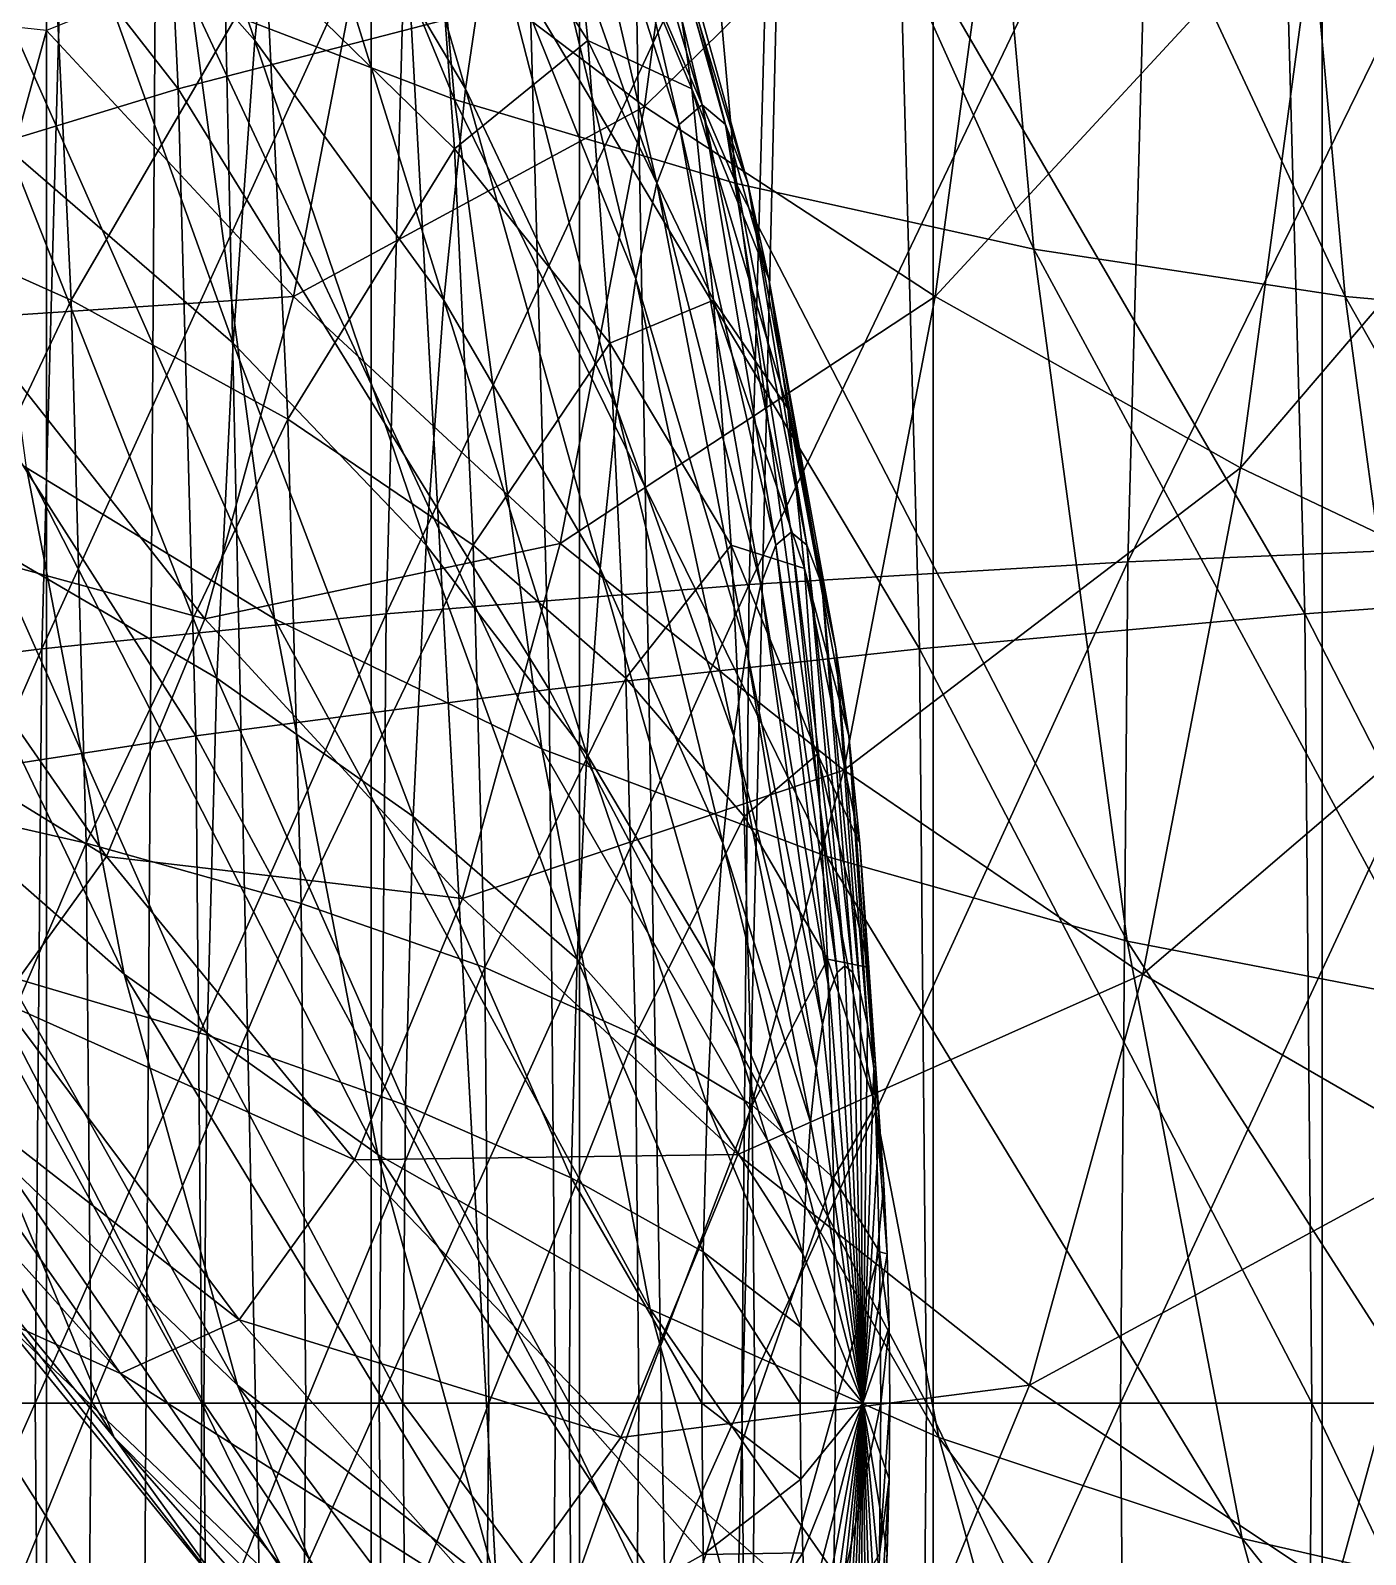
# Model space of a CAD drawing. Header units: metres. Extents: x -1.83 to 1.83, y -2.28 to 6.34.
# Drawn here: x 0.0642 to 0.2239, y 0.7743 to 0.9566 of the extents above; entities that cross this region are included whole.
import ezdxf

# ---------------------------------------------------------------- set-up
doc = ezdxf.new("R2010")
doc.units = ezdxf.units.M

msp = doc.modelspace()

# ---------------------------------------------------------------- linework, layer by layer
at = {"layer": 'Prism 17'}
for points in [[(-0.6875, -1.03535, 0.03927), (0.6875, 2.96465, 0.03927), (0.6875, -1.03535, 0.03927)], [(-0.6875, -1.03535, 0.03927), (-0.6875, 2.96465, 0.03927), (0.6875, 2.96465, 0.03927)], [(0.21875, -1.03535, -0.05448), (0, 2.96465, -0.11698), (0, -1.03535, -0.11698)], [(0.21875, -1.03535, -0.05448), (0.21875, 2.96465, -0.05448), (0, 2.96465, -0.11698)], [(0.28125, -1.03535, -0.11698), (0.21875, 2.96465, -0.05448), (0.21875, -1.03535, -0.05448)], [(0.28125, -1.03535, -0.11698), (0.28125, 2.96465, -0.11698), (0.21875, 2.96465, -0.05448)]]:
    msp.add_3dface(points, dxfattribs=at)
at = {"layer": 'Prism 3'}
for points in [[(0.1299, -0.99699, 0.37743), (0, 5.00301, 0.30243), (0, -0.99699, 0.30243)], [(0.1299, -0.99699, 0.37743), (0.1299, 5.00301, 0.37743), (0, 5.00301, 0.30243)], [(0, -0.99699, 0.60243), (0.1299, 5.00301, 0.52743), (0.1299, -0.99699, 0.52743)], [(0, -0.99699, 0.60243), (0, 5.00301, 0.60243), (0.1299, 5.00301, 0.52743)], [(0.1299, -0.99699, 0.52743), (0.1299, 5.00301, 0.37743), (0.1299, -0.99699, 0.37743)], [(0.1299, -0.99699, 0.52743), (0.1299, 5.00301, 0.52743), (0.1299, 5.00301, 0.37743)]]:
    msp.add_3dface(points, dxfattribs=at)
at = {"layer": 'Prism 6'}
for points in [[(0.06616, -1.04699, 0.36571), (0.10499, 4.95301, 0.5106), (0.10499, -1.04699, 0.5106)], [(0.06616, -1.04699, 0.36571), (0.06616, 4.95301, 0.36571), (0.10499, 4.95301, 0.5106)], [(0.17223, -1.04699, 0.25964), (0.06616, 4.95301, 0.36571), (0.06616, -1.04699, 0.36571)], [(0.17223, -1.04699, 0.25964), (0.17223, 4.95301, 0.25964), (0.06616, 4.95301, 0.36571)], [(0.10499, -1.04699, 0.5106), (0.24988, 4.95301, 0.54942), (0.24987, -1.04699, 0.54942)], [(0.10499, -1.04699, 0.5106), (0.10499, 4.95301, 0.5106), (0.24988, 4.95301, 0.54942)], [(0.31712, -1.04699, 0.29846), (0.17223, 4.95301, 0.25964), (0.17223, -1.04699, 0.25964)], [(0.31712, -1.04699, 0.29846), (0.31712, 4.95301, 0.29846), (0.17223, 4.95301, 0.25964)]]:
    msp.add_3dface(points, dxfattribs=at)
at = {"layer": 'Sphere 5'}
for points in [[(0.11494, 0.94834, 0.16566), (0.07603, 1.04251, 0.1398), (0.10722, 1.03425, 0.17487)], [(0.11494, 0.94834, 0.16566), (0.08341, 0.96042, 0.13101), (0.07603, 1.04251, 0.1398)], [(0.14864, 0.93832, 0.20073), (0.10722, 1.03425, 0.17487), (0.14063, 1.0274, 0.21028)], [(0.14864, 0.93832, 0.20073), (0.11494, 0.94834, 0.16566), (0.10722, 1.03425, 0.17487)], [(0.18425, 0.93045, 0.23595), (0.14063, 1.0274, 0.21028), (0.17602, 1.02201, 0.24576)], [(0.18425, 0.93045, 0.23595), (0.14864, 0.93832, 0.20073), (0.14063, 1.0274, 0.21028)], [(0.22151, 0.92479, 0.27106), (0.17602, 1.02201, 0.24576), (0.21311, 1.01814, 0.28106)], [(0.22151, 0.92479, 0.27106), (0.18425, 0.93045, 0.23595), (0.17602, 1.02201, 0.24576)], [(0.26012, 0.92137, 0.30577), (0.21311, 1.01814, 0.28106), (0.25163, 1.0158, 0.31589)], [(0.26012, 0.92137, 0.30577), (0.22151, 0.92479, 0.27106), (0.21311, 1.01814, 0.28106)], [(0.14585, 1.0081, -0.13672), (0.10488, 0.97233, -0.14291), (0.13767, 0.94752, -0.12698)], [(0.18132, 0.99042, -0.11896), (0.14585, 1.0081, -0.13672), (0.13767, 0.94752, -0.12698)], [(0.18132, 0.99042, -0.11896), (0.13767, 0.94752, -0.12698), (0.17245, 0.92479, -0.1084)], [(0.21845, 0.97449, -0.0986), (0.18132, 0.99042, -0.11896), (0.17245, 0.92479, -0.1084)], [(0.09343, 0.88623, 0.11907), (0.05429, 0.97449, 0.09703), (0.08341, 0.96042, 0.13101)], [(0.09343, 0.88623, 0.11907), (0.06377, 0.90431, 0.08574), (0.05429, 0.97449, 0.09703)], [(0.21845, 0.97449, -0.0986), (0.17245, 0.92479, -0.1084), (0.20897, 0.90431, -0.08731)], [(0.25696, 0.96043, -0.07583), (0.21845, 0.97449, -0.0986), (0.20897, 0.90431, -0.08731)], [(0.10488, 0.97233, -0.14291), (0.06615, 0.9566, -0.14634), (0.09571, 0.92479, -0.13199)], [(0.13767, 0.94752, -0.12698), (0.10488, 0.97233, -0.14291), (0.09571, 0.92479, -0.13199)], [(0.06615, 0.9566, -0.14634), (0.03088, 0.96043, -0.14805), (0.05668, 0.92219, -0.13504)], [(0.12542, 0.87069, 0.15317), (0.08341, 0.96042, 0.13101), (0.11494, 0.94834, 0.16566)], [(0.12542, 0.87069, 0.15317), (0.09343, 0.88623, 0.11907), (0.08341, 0.96042, 0.13101)], [(0.25696, 0.96043, -0.07583), (0.20897, 0.90431, -0.08731), (0.24694, 0.88623, -0.06389)], [(0.09571, 0.92479, -0.13199), (0.06615, 0.9566, -0.14634), (0.05668, 0.92219, -0.13504)], [(0.15951, 0.85782, 0.18778), (0.11494, 0.94834, 0.16566), (0.14864, 0.93832, 0.20073)], [(0.15951, 0.85782, 0.18778), (0.12542, 0.87069, 0.15317), (0.11494, 0.94834, 0.16566)], [(0.13767, 0.94752, -0.12698), (0.09571, 0.92479, -0.13199), (0.12758, 0.89523, -0.11496)], [(0.17245, 0.92479, -0.1084), (0.13767, 0.94752, -0.12698), (0.12758, 0.89523, -0.11496)], [(0.19543, 0.8477, 0.22264), (0.14864, 0.93832, 0.20073), (0.18425, 0.93045, 0.23595)], [(0.19543, 0.8477, 0.22264), (0.15951, 0.85782, 0.18778), (0.14864, 0.93832, 0.20073)], [(0.2329, 0.84042, 0.25748), (0.18425, 0.93045, 0.23595), (0.22151, 0.92479, 0.27106)], [(0.2329, 0.84042, 0.25748), (0.19543, 0.8477, 0.22264), (0.18425, 0.93045, 0.23595)], [(0.07545, 0.84373, 0.07182), (0.03666, 0.92479, 0.05344), (0.06377, 0.90431, 0.08574)], [(0.07545, 0.84373, 0.07182), (0.04759, 0.86814, 0.04042), (0.03666, 0.92479, 0.05344)], [(0.09571, 0.92479, -0.13199), (0.05668, 0.92219, -0.13504), (0.08509, 0.88623, -0.11933)], [(0.12758, 0.89523, -0.11496), (0.09571, 0.92479, -0.13199), (0.08509, 0.88623, -0.11933)], [(0.17245, 0.92479, -0.1084), (0.12758, 0.89523, -0.11496), (0.16153, 0.86814, -0.09538)], [(0.20897, 0.90431, -0.08731), (0.17245, 0.92479, -0.1084), (0.16153, 0.86814, -0.09538)], [(0.27165, 0.83603, 0.29204), (0.22151, 0.92479, 0.27106), (0.26012, 0.92137, 0.30577)], [(0.27165, 0.83603, 0.29204), (0.2329, 0.84042, 0.25748), (0.22151, 0.92479, 0.27106)], [(0.08509, 0.88623, -0.11933), (0.05668, 0.92219, -0.13504), (0.04619, 0.89684, -0.12255)], [(0.10578, 0.82218, 0.10435), (0.06377, 0.90431, 0.08574), (0.09343, 0.88623, 0.11907)], [(0.10578, 0.82218, 0.10435), (0.07545, 0.84373, 0.07182), (0.06377, 0.90431, 0.08574)], [(0.20897, 0.90431, -0.08731), (0.16153, 0.86814, -0.09538), (0.19729, 0.84373, -0.07339)], [(0.24694, 0.88623, -0.06389), (0.20897, 0.90431, -0.08731), (0.19729, 0.84373, -0.07339)], [(0.07334, 0.85782, -0.10533), (0.04619, 0.89684, -0.12255), (0.03502, 0.88132, -0.10923)], [(0.08509, 0.88623, -0.11933), (0.04619, 0.89684, -0.12255), (0.07334, 0.85782, -0.10533)], [(0.12758, 0.89523, -0.11496), (0.08509, 0.88623, -0.11933), (0.1159, 0.85281, -0.10104)], [(0.16153, 0.86814, -0.09538), (0.12758, 0.89523, -0.11496), (0.1159, 0.85281, -0.10104)], [(0.1159, 0.85281, -0.10104), (0.08509, 0.88623, -0.11933), (0.07334, 0.85782, -0.10533)], [(0.13835, 0.80367, 0.13776), (0.09343, 0.88623, 0.11907), (0.12542, 0.87069, 0.15317)], [(0.13835, 0.80367, 0.13776), (0.10578, 0.82218, 0.10435), (0.09343, 0.88623, 0.11907)], [(0.24694, 0.88623, -0.06389), (0.19729, 0.84373, -0.07339), (0.23459, 0.82218, -0.04917)], [(0.07334, 0.85782, -0.10533), (0.03502, 0.88132, -0.10923), (0.06082, 0.84042, -0.09041)], [(0.17291, 0.78832, 0.17181), (0.12542, 0.87069, 0.15317), (0.15951, 0.85782, 0.18778)], [(0.17291, 0.78832, 0.17181), (0.13835, 0.80367, 0.13776), (0.12542, 0.87069, 0.15317)], [(0.08898, 0.79459, 0.05569), (0.04759, 0.86814, 0.04042), (0.07545, 0.84373, 0.07182)], [(0.08898, 0.79459, 0.05569), (0.06024, 0.82218, 0.02533), (0.04759, 0.86814, 0.04042)], [(0.16153, 0.86814, -0.09538), (0.1159, 0.85281, -0.10104), (0.14887, 0.82218, -0.08029)], [(0.19729, 0.84373, -0.07339), (0.16153, 0.86814, -0.09538), (0.14887, 0.82218, -0.08029)], [(0.10298, 0.82155, -0.08563), (0.07334, 0.85782, -0.10533), (0.06082, 0.84042, -0.09041)], [(0.1159, 0.85281, -0.10104), (0.07334, 0.85782, -0.10533), (0.10298, 0.82155, -0.08563)], [(0.2092, 0.77627, 0.20622), (0.15951, 0.85782, 0.18778), (0.19543, 0.8477, 0.22264)], [(0.2092, 0.77627, 0.20622), (0.17291, 0.78832, 0.17181), (0.15951, 0.85782, 0.18778)], [(0.07424, 0.78832, 0.00865), (0.03409, 0.85281, -0.00353), (0.06024, 0.82218, 0.02533)], [(0.07424, 0.78832, 0.00865), (0.04701, 0.82155, -0.01894), (0.03409, 0.85281, -0.00353)], [(0.14887, 0.82218, -0.08029), (0.1159, 0.85281, -0.10104), (0.10298, 0.82155, -0.08563)], [(0.24694, 0.76759, 0.24074), (0.19543, 0.8477, 0.22264), (0.2329, 0.84042, 0.25748)], [(0.24694, 0.76759, 0.24074), (0.2092, 0.77627, 0.20622), (0.19543, 0.8477, 0.22264)], [(0.12009, 0.77023, 0.0873), (0.07545, 0.84373, 0.07182), (0.10578, 0.82218, 0.10435)], [(0.12009, 0.77023, 0.0873), (0.08898, 0.79459, 0.05569), (0.07545, 0.84373, 0.07182)], [(0.19729, 0.84373, -0.07339), (0.14887, 0.82218, -0.08029), (0.18376, 0.79459, -0.05726)], [(0.23459, 0.82218, -0.04917), (0.19729, 0.84373, -0.07339), (0.18376, 0.79459, -0.05726)], [(0.07499, 0.79597, -0.05229), (0.03499, 0.84042, -0.05963), (0.06079, 0.80241, -0.03535)], [(0.07499, 0.79597, -0.05229), (0.04791, 0.83456, -0.07502), (0.03499, 0.84042, -0.05963)], [(0.0892, 0.80241, -0.06922), (0.06082, 0.84042, -0.09041), (0.04791, 0.83456, -0.07502)], [(0.10298, 0.82155, -0.08563), (0.06082, 0.84042, -0.09041), (0.0892, 0.80241, -0.06922)], [(0.0892, 0.80241, -0.06922), (0.04791, 0.83456, -0.07502), (0.07499, 0.79597, -0.05229)], [(0.10395, 0.75838, 0.03785), (0.06024, 0.82218, 0.02533), (0.08898, 0.79459, 0.05569)], [(0.10395, 0.75838, 0.03785), (0.07424, 0.78832, 0.00865), (0.06024, 0.82218, 0.02533)], [(0.14887, 0.82218, -0.08029), (0.10298, 0.82155, -0.08563), (0.13487, 0.78832, -0.06361)], [(0.15332, 0.7493, 0.11992), (0.10578, 0.82218, 0.10435), (0.13835, 0.80367, 0.13776)], [(0.15332, 0.7493, 0.11992), (0.12009, 0.77023, 0.0873), (0.10578, 0.82218, 0.10435)], [(0.18376, 0.79459, -0.05726), (0.14887, 0.82218, -0.08029), (0.13487, 0.78832, -0.06361)], [(0.23459, 0.82218, -0.04917), (0.18376, 0.79459, -0.05726), (0.22029, 0.77023, -0.03212)], [(0.27316, 0.80367, -0.02289), (0.23459, 0.82218, -0.04917), (0.22029, 0.77023, -0.03212)], [(0.08917, 0.76759, -0.00914), (0.04701, 0.82155, -0.01894), (0.07424, 0.78832, 0.00865)], [(0.08917, 0.76759, -0.00914), (0.06079, 0.80241, -0.03535), (0.04701, 0.82155, -0.01894)], [(0.13487, 0.78832, -0.06361), (0.10298, 0.82155, -0.08563), (0.0892, 0.80241, -0.06922)], [(0.10456, 0.76061, -0.02748), (0.06079, 0.80241, -0.03535), (0.08917, 0.76759, -0.00914)], [(0.10456, 0.76061, -0.02748), (0.07499, 0.79597, -0.05229), (0.06079, 0.80241, -0.03535)], [(0.11995, 0.76759, -0.04582), (0.0892, 0.80241, -0.06922), (0.07499, 0.79597, -0.05229)], [(0.13487, 0.78832, -0.06361), (0.0892, 0.80241, -0.06922), (0.11995, 0.76759, -0.04582)], [(0.18844, 0.73195, 0.1533), (0.13835, 0.80367, 0.13776), (0.17291, 0.78832, 0.17181)], [(0.18844, 0.73195, 0.1533), (0.15332, 0.7493, 0.11992), (0.13835, 0.80367, 0.13776)], [(0.27316, 0.80367, -0.02289), (0.22029, 0.77023, -0.03212), (0.25818, 0.7493, -0.00505)], [(0.11995, 0.76759, -0.04582), (0.07499, 0.79597, -0.05229), (0.10456, 0.76061, -0.02748)], [(0.13592, 0.73195, 0.06843), (0.08898, 0.79459, 0.05569), (0.12009, 0.77023, 0.0873)], [(0.13592, 0.73195, 0.06843), (0.10395, 0.75838, 0.03785), (0.08898, 0.79459, 0.05569)], [(0.18376, 0.79459, -0.05726), (0.13487, 0.78832, -0.06361), (0.16878, 0.75838, -0.03942)], [(0.22029, 0.77023, -0.03212), (0.18376, 0.79459, -0.05726), (0.16878, 0.75838, -0.03942)], [(0.11991, 0.73621, 0.01883), (0.07424, 0.78832, 0.00865), (0.10395, 0.75838, 0.03785)], [(0.11991, 0.73621, 0.01883), (0.08917, 0.76759, -0.00914), (0.07424, 0.78832, 0.00865)], [(0.16878, 0.75838, -0.03942), (0.13487, 0.78832, -0.06361), (0.11995, 0.76759, -0.04582)], [(0.22516, 0.71832, 0.1872), (0.17291, 0.78832, 0.17181), (0.2092, 0.77627, 0.20622)], [(0.22516, 0.71832, 0.1872), (0.18844, 0.73195, 0.1533), (0.17291, 0.78832, 0.17181)], [(0.26321, 0.70851, 0.22135), (0.2092, 0.77627, 0.20622), (0.24694, 0.76759, 0.24074)], [(0.26321, 0.70851, 0.22135), (0.22516, 0.71832, 0.1872), (0.2092, 0.77627, 0.20622)]]:
    msp.add_3dface(points, dxfattribs=at)
at = {"layer": 'Sphere 6'}
for points in [[(0.0819, 0.94963, 0.45409), (0.03902, 1.00456, 0.44911), (0.07843, 1.02224, 0.44455)], [(0.124, 0.96053, 0.44833), (0.0819, 0.94963, 0.45409), (0.07843, 1.02224, 0.44455)], [(0.0819, 0.94963, 0.45409), (0.04223, 0.93753, 0.45792), (0.03902, 1.00456, 0.44911)], [(0.24512, 0.99452, 0.07953), (0.19551, 0.89307, 0.09264), (0.24239, 0.89503, 0.07202)], [(0.24512, 0.99452, 0.07953), (0.19819, 0.99065, 0.10001), (0.19551, 0.89307, 0.09264)], [(0.19819, 0.99065, 0.10001), (0.15019, 0.89033, 0.11408), (0.19551, 0.89307, 0.09264)], [(0.19819, 0.99065, 0.10001), (0.1528, 0.98526, 0.12125), (0.15019, 0.89033, 0.11408)], [(0.1528, 0.98526, 0.12125), (0.10677, 0.88685, 0.13618), (0.15019, 0.89033, 0.11408)], [(0.1528, 0.98526, 0.12125), (0.10929, 0.97841, 0.1431), (0.10677, 0.88685, 0.13618)], [(0.26414, 0.89033, 0.42714), (0.21415, 0.97841, 0.43121), (0.26153, 0.98526, 0.41997)], [(0.10929, 0.97841, 0.1431), (0.06559, 0.88266, 0.15877), (0.10677, 0.88685, 0.13618)], [(0.10929, 0.97841, 0.1431), (0.06799, 0.97015, 0.16538), (0.06559, 0.88266, 0.15877)], [(0.21667, 0.88685, 0.43812), (0.16819, 0.97015, 0.44068), (0.21415, 0.97841, 0.43121)], [(0.26414, 0.89033, 0.42714), (0.21667, 0.88685, 0.43812), (0.21415, 0.97841, 0.43121)], [(0.06799, 0.97015, 0.16538), (0.02694, 0.87777, 0.18168), (0.06559, 0.88266, 0.15877)], [(0.06799, 0.97015, 0.16538), (0.02922, 0.96053, 0.18793), (0.02694, 0.87777, 0.18168)], [(0.1706, 0.88266, 0.44729), (0.124, 0.96053, 0.44833), (0.16819, 0.97015, 0.44068)], [(0.21667, 0.88685, 0.43812), (0.1706, 0.88266, 0.44729), (0.16819, 0.97015, 0.44068)], [(0.12627, 0.87777, 0.45458), (0.0819, 0.94963, 0.45409), (0.124, 0.96053, 0.44833)], [(0.1706, 0.88266, 0.44729), (0.12627, 0.87777, 0.45458), (0.124, 0.96053, 0.44833)], [(0.08403, 0.87224, 0.45994), (0.04223, 0.93753, 0.45792), (0.0819, 0.94963, 0.45409)], [(0.12627, 0.87777, 0.45458), (0.08403, 0.87224, 0.45994), (0.0819, 0.94963, 0.45409)], [(0.08403, 0.87224, 0.45994), (0.04419, 0.8661, 0.46332), (0.04223, 0.93753, 0.45792)], [(0.24239, 0.89503, 0.07202), (0.19461, 0.79243, 0.09016), (0.24147, 0.79243, 0.06949)], [(0.24239, 0.89503, 0.07202), (0.19551, 0.89307, 0.09264), (0.19461, 0.79243, 0.09016)], [(0.19551, 0.89307, 0.09264), (0.14931, 0.79243, 0.11167), (0.19461, 0.79243, 0.09016)], [(0.19551, 0.89307, 0.09264), (0.15019, 0.89033, 0.11408), (0.14931, 0.79243, 0.11167)], [(0.15019, 0.89033, 0.11408), (0.10593, 0.79243, 0.13386), (0.14931, 0.79243, 0.11167)], [(0.15019, 0.89033, 0.11408), (0.10677, 0.88685, 0.13618), (0.10593, 0.79243, 0.13386)], [(0.26501, 0.79243, 0.42956), (0.21667, 0.88685, 0.43812), (0.26414, 0.89033, 0.42714)], [(0.10677, 0.88685, 0.13618), (0.06478, 0.79243, 0.15655), (0.10593, 0.79243, 0.13386)], [(0.10677, 0.88685, 0.13618), (0.06559, 0.88266, 0.15877), (0.06478, 0.79243, 0.15655)], [(0.21752, 0.79243, 0.44045), (0.1706, 0.88266, 0.44729), (0.21667, 0.88685, 0.43812)], [(0.26501, 0.79243, 0.42956), (0.21752, 0.79243, 0.44045), (0.21667, 0.88685, 0.43812)], [(0.06559, 0.88266, 0.15877), (0.02618, 0.79243, 0.17958), (0.06478, 0.79243, 0.15655)], [(0.06559, 0.88266, 0.15877), (0.02694, 0.87777, 0.18168), (0.02618, 0.79243, 0.17958)], [(0.17141, 0.79243, 0.44952), (0.12627, 0.87777, 0.45458), (0.1706, 0.88266, 0.44729)], [(0.21752, 0.79243, 0.44045), (0.17141, 0.79243, 0.44952), (0.1706, 0.88266, 0.44729)], [(0.12704, 0.79243, 0.45669), (0.08403, 0.87224, 0.45994), (0.12627, 0.87777, 0.45458)], [(0.17141, 0.79243, 0.44952), (0.12704, 0.79243, 0.45669), (0.12627, 0.87777, 0.45458)], [(0.08475, 0.79243, 0.46191), (0.04419, 0.8661, 0.46332), (0.08403, 0.87224, 0.45994)], [(0.12704, 0.79243, 0.45669), (0.08475, 0.79243, 0.46191), (0.08403, 0.87224, 0.45994)], [(0.08475, 0.79243, 0.46191), (0.04485, 0.79243, 0.46514), (0.04419, 0.8661, 0.46332)], [(0.06478, 0.79243, 0.15655), (0.02618, 0.79243, 0.17958), (0.02694, 0.70708, 0.18168)], [(0.06478, 0.79243, 0.15655), (0.02694, 0.70708, 0.18168), (0.06559, 0.7022, 0.15877)], [(0.08403, 0.71261, 0.45994), (0.04419, 0.71875, 0.46332), (0.04485, 0.79243, 0.46514)], [(0.08403, 0.71261, 0.45994), (0.04485, 0.79243, 0.46514), (0.08475, 0.79243, 0.46191)], [(0.10593, 0.79243, 0.13386), (0.06478, 0.79243, 0.15655), (0.06559, 0.7022, 0.15877)], [(0.10593, 0.79243, 0.13386), (0.06559, 0.7022, 0.15877), (0.10677, 0.698, 0.13618)], [(0.12627, 0.70708, 0.45458), (0.08403, 0.71261, 0.45994), (0.08475, 0.79243, 0.46191)], [(0.12627, 0.70708, 0.45458), (0.08475, 0.79243, 0.46191), (0.12704, 0.79243, 0.45669)], [(0.14931, 0.79243, 0.11167), (0.10593, 0.79243, 0.13386), (0.10677, 0.698, 0.13618)], [(0.14931, 0.79243, 0.11167), (0.10677, 0.698, 0.13618), (0.15019, 0.69452, 0.11408)], [(0.1706, 0.7022, 0.44729), (0.12627, 0.70708, 0.45458), (0.12704, 0.79243, 0.45669)], [(0.1706, 0.7022, 0.44729), (0.12704, 0.79243, 0.45669), (0.17141, 0.79243, 0.44952)], [(0.19461, 0.79243, 0.09016), (0.14931, 0.79243, 0.11167), (0.15019, 0.69452, 0.11408)], [(0.19461, 0.79243, 0.09016), (0.15019, 0.69452, 0.11408), (0.19551, 0.69179, 0.09264)], [(0.21667, 0.698, 0.43812), (0.1706, 0.7022, 0.44729), (0.17141, 0.79243, 0.44952)], [(0.21667, 0.698, 0.43812), (0.17141, 0.79243, 0.44952), (0.21752, 0.79243, 0.44045)], [(0.24147, 0.79243, 0.06949), (0.19461, 0.79243, 0.09016), (0.19551, 0.69179, 0.09264)], [(0.24147, 0.79243, 0.06949), (0.19551, 0.69179, 0.09264), (0.24239, 0.68982, 0.07202)], [(0.26414, 0.69452, 0.42714), (0.21667, 0.698, 0.43812), (0.21752, 0.79243, 0.44045)], [(0.26414, 0.69452, 0.42714), (0.21752, 0.79243, 0.44045), (0.26501, 0.79243, 0.42956)]]:
    msp.add_3dface(points, dxfattribs=at)
at = {"layer": 'Sphere 7'}
for points in [[(0.06849, 1.02224, 0.43251), (0.09106, 0.95542, 0.44117), (0.0647, 0.98526, 0.44293)], [(0.06849, 1.02224, 0.43251), (0.09427, 0.98667, 0.43236), (0.09106, 0.95542, 0.44117)], [(0.0348, 1.01364, 0.44285), (0.0647, 0.98526, 0.44293), (0.06162, 0.94243, 0.45139)], [(0.09798, 1.01203, 0.42215), (0.11628, 0.94963, 0.43045), (0.09427, 0.98667, 0.43236)], [(0.09798, 1.01203, 0.42215), (0.11929, 0.97015, 0.42219), (0.11628, 0.94963, 0.43045)], [(0.03958, 0.93753, 0.23314), (0.06618, 0.98526, 0.26347), (0.03638, 1.00456, 0.24195)], [(0.12981, 0.99764, 0.39326), (0.14184, 0.94536, 0.40625), (0.12616, 0.99452, 0.40331)], [(0.13347, 0.99452, 0.38322), (0.1446, 0.94772, 0.39865), (0.12981, 0.99764, 0.39326)], [(0.12981, 0.99764, 0.39326), (0.1446, 0.94772, 0.39865), (0.14184, 0.94536, 0.40625)], [(0.12616, 0.99452, 0.40331), (0.13915, 0.93835, 0.41362), (0.12261, 0.98526, 0.41305)], [(0.12616, 0.99452, 0.40331), (0.14184, 0.94536, 0.40625), (0.13915, 0.93835, 0.41362)], [(0.13347, 0.99452, 0.38322), (0.14737, 0.94536, 0.39104), (0.1446, 0.94772, 0.39865)], [(0.13701, 0.98526, 0.37348), (0.14737, 0.94536, 0.39104), (0.13347, 0.99452, 0.38322)], [(0.09427, 0.98667, 0.43236), (0.11368, 0.92433, 0.43758), (0.09106, 0.95542, 0.44117)], [(0.09427, 0.98667, 0.43236), (0.11628, 0.94963, 0.43045), (0.11368, 0.92433, 0.43758)], [(0.11186, 0.98526, 0.31336), (0.13092, 0.95542, 0.33165), (0.12771, 0.98667, 0.34046)], [(0.12771, 0.98667, 0.34046), (0.14335, 0.94963, 0.35608), (0.14034, 0.97015, 0.36434)], [(0.13092, 0.95542, 0.33165), (0.14335, 0.94963, 0.35608), (0.12771, 0.98667, 0.34046)], [(0.03958, 0.93753, 0.23314), (0.06909, 0.92433, 0.25546), (0.06618, 0.98526, 0.26347)], [(0.0647, 0.98526, 0.44293), (0.08846, 0.91921, 0.44832), (0.06162, 0.94243, 0.45139)], [(0.0647, 0.98526, 0.44293), (0.09106, 0.95542, 0.44117), (0.08846, 0.91921, 0.44832)], [(0.06909, 0.92433, 0.25546), (0.09243, 0.9645, 0.28451), (0.06618, 0.98526, 0.26347)], [(0.09243, 0.9645, 0.28451), (0.11494, 0.94243, 0.3049), (0.11186, 0.98526, 0.31336)], [(0.11494, 0.94243, 0.3049), (0.13092, 0.95542, 0.33165), (0.11186, 0.98526, 0.31336)], [(0.12261, 0.98526, 0.41305), (0.13664, 0.92691, 0.42053), (0.11929, 0.97015, 0.42219)], [(0.12261, 0.98526, 0.41305), (0.13915, 0.93835, 0.41362), (0.13664, 0.92691, 0.42053)], [(0.13701, 0.98526, 0.37348), (0.15005, 0.93835, 0.38367), (0.14737, 0.94536, 0.39104)], [(0.14034, 0.97015, 0.36434), (0.15005, 0.93835, 0.38367), (0.13701, 0.98526, 0.37348)], [(0.11929, 0.97015, 0.42219), (0.13436, 0.91139, 0.42679), (0.11628, 0.94963, 0.43045)], [(0.11929, 0.97015, 0.42219), (0.13664, 0.92691, 0.42053), (0.13436, 0.91139, 0.42679)], [(0.14034, 0.97015, 0.36434), (0.15257, 0.92691, 0.37676), (0.15005, 0.93835, 0.38367)], [(0.14335, 0.94963, 0.35608), (0.15257, 0.92691, 0.37676), (0.14034, 0.97015, 0.36434)], [(0.06909, 0.92433, 0.25546), (0.09503, 0.91013, 0.27736), (0.09243, 0.9645, 0.28451)], [(0.09503, 0.91013, 0.27736), (0.11494, 0.94243, 0.3049), (0.09243, 0.9645, 0.28451)], [(0.09106, 0.95542, 0.44117), (0.11158, 0.89503, 0.44336), (0.08846, 0.91921, 0.44832)], [(0.09106, 0.95542, 0.44117), (0.11368, 0.92433, 0.43758), (0.11158, 0.89503, 0.44336)], [(0.11494, 0.94243, 0.3049), (0.13352, 0.91921, 0.32451), (0.13092, 0.95542, 0.33165)], [(0.13092, 0.95542, 0.33165), (0.14594, 0.92433, 0.34895), (0.14335, 0.94963, 0.35608)], [(0.13352, 0.91921, 0.32451), (0.14594, 0.92433, 0.34895), (0.13092, 0.95542, 0.33165)], [(0.11628, 0.94963, 0.43045), (0.1324, 0.89225, 0.43218), (0.11368, 0.92433, 0.43758)], [(0.11628, 0.94963, 0.43045), (0.13436, 0.91139, 0.42679), (0.1324, 0.89225, 0.43218)], [(0.14335, 0.94963, 0.35608), (0.15485, 0.91139, 0.37051), (0.15257, 0.92691, 0.37676)], [(0.14594, 0.92433, 0.34895), (0.15485, 0.91139, 0.37051), (0.14335, 0.94963, 0.35608)], [(0.1446, 0.94772, 0.39865), (0.15339, 0.89503, 0.40762), (0.14184, 0.94536, 0.40625)], [(0.14737, 0.94536, 0.39104), (0.15525, 0.89662, 0.40252), (0.1446, 0.94772, 0.39865)], [(0.1446, 0.94772, 0.39865), (0.15525, 0.89662, 0.40252), (0.15339, 0.89503, 0.40762)], [(0.14184, 0.94536, 0.40625), (0.15159, 0.89033, 0.41257), (0.13915, 0.93835, 0.41362)], [(0.14184, 0.94536, 0.40625), (0.15339, 0.89503, 0.40762), (0.15159, 0.89033, 0.41257)], [(0.14737, 0.94536, 0.39104), (0.15711, 0.89503, 0.39742), (0.15525, 0.89662, 0.40252)], [(0.15005, 0.93835, 0.38367), (0.15711, 0.89503, 0.39742), (0.14737, 0.94536, 0.39104)], [(0.06162, 0.94243, 0.45139), (0.08654, 0.87915, 0.45358), (0.05935, 0.89503, 0.45762)], [(0.06162, 0.94243, 0.45139), (0.08846, 0.91921, 0.44832), (0.08654, 0.87915, 0.45358)], [(0.09503, 0.91013, 0.27736), (0.1172, 0.89503, 0.29867), (0.11494, 0.94243, 0.3049)], [(0.1172, 0.89503, 0.29867), (0.13352, 0.91921, 0.32451), (0.11494, 0.94243, 0.3049)], [(0.04155, 0.8661, 0.22775), (0.06909, 0.92433, 0.25546), (0.03958, 0.93753, 0.23314)], [(0.13915, 0.93835, 0.41362), (0.1499, 0.88266, 0.41721), (0.13664, 0.92691, 0.42053)], [(0.13915, 0.93835, 0.41362), (0.15159, 0.89033, 0.41257), (0.1499, 0.88266, 0.41721)], [(0.15005, 0.93835, 0.38367), (0.15891, 0.89033, 0.39248), (0.15711, 0.89503, 0.39742)], [(0.15257, 0.92691, 0.37676), (0.15891, 0.89033, 0.39248), (0.15005, 0.93835, 0.38367)], [(0.13664, 0.92691, 0.42053), (0.14838, 0.87224, 0.4214), (0.13436, 0.91139, 0.42679)], [(0.13664, 0.92691, 0.42053), (0.1499, 0.88266, 0.41721), (0.14838, 0.87224, 0.4214)], [(0.15257, 0.92691, 0.37676), (0.16059, 0.88266, 0.38784), (0.15891, 0.89033, 0.39248)], [(0.15485, 0.91139, 0.37051), (0.16059, 0.88266, 0.38784), (0.15257, 0.92691, 0.37676)], [(0.04155, 0.8661, 0.22775), (0.07088, 0.8594, 0.25056), (0.06909, 0.92433, 0.25546)], [(0.07088, 0.8594, 0.25056), (0.09503, 0.91013, 0.27736), (0.06909, 0.92433, 0.25546)], [(0.11368, 0.92433, 0.43758), (0.1308, 0.87007, 0.43656), (0.11158, 0.89503, 0.44336)], [(0.11368, 0.92433, 0.43758), (0.1324, 0.89225, 0.43218), (0.1308, 0.87007, 0.43656)], [(0.13352, 0.91921, 0.32451), (0.14805, 0.89503, 0.34316), (0.14594, 0.92433, 0.34895)], [(0.14594, 0.92433, 0.34895), (0.15681, 0.89225, 0.36511), (0.15485, 0.91139, 0.37051)], [(0.14805, 0.89503, 0.34316), (0.15681, 0.89225, 0.36511), (0.14594, 0.92433, 0.34895)], [(0.08846, 0.91921, 0.44832), (0.11003, 0.86261, 0.44762), (0.08654, 0.87915, 0.45358)], [(0.08846, 0.91921, 0.44832), (0.11158, 0.89503, 0.44336), (0.11003, 0.86261, 0.44762)], [(0.1172, 0.89503, 0.29867), (0.13544, 0.87915, 0.31924), (0.13352, 0.91921, 0.32451)], [(0.13544, 0.87915, 0.31924), (0.14805, 0.89503, 0.34316), (0.13352, 0.91921, 0.32451)], [(0.13436, 0.91139, 0.42679), (0.14706, 0.8594, 0.42502), (0.1324, 0.89225, 0.43218)], [(0.13436, 0.91139, 0.42679), (0.14838, 0.87224, 0.4214), (0.14706, 0.8594, 0.42502)], [(0.15485, 0.91139, 0.37051), (0.16212, 0.87224, 0.38364), (0.16059, 0.88266, 0.38784)], [(0.15681, 0.89225, 0.36511), (0.16212, 0.87224, 0.38364), (0.15485, 0.91139, 0.37051)], [(0.07088, 0.8594, 0.25056), (0.09663, 0.85219, 0.27298), (0.09503, 0.91013, 0.27736)], [(0.09663, 0.85219, 0.27298), (0.1172, 0.89503, 0.29867), (0.09503, 0.91013, 0.27736)], [(0.05935, 0.89503, 0.45762), (0.08537, 0.83646, 0.45681), (0.05796, 0.84452, 0.46143)], [(0.05935, 0.89503, 0.45762), (0.08654, 0.87915, 0.45358), (0.08537, 0.83646, 0.45681)], [(0.09663, 0.85219, 0.27298), (0.11859, 0.84452, 0.29486), (0.1172, 0.89503, 0.29867)], [(0.11158, 0.89503, 0.44336), (0.12963, 0.84554, 0.43978), (0.11003, 0.86261, 0.44762)], [(0.11158, 0.89503, 0.44336), (0.1308, 0.87007, 0.43656), (0.12963, 0.84554, 0.43978)], [(0.11859, 0.84452, 0.29486), (0.13544, 0.87915, 0.31924), (0.1172, 0.89503, 0.29867)], [(0.13544, 0.87915, 0.31924), (0.1496, 0.86261, 0.3389), (0.14805, 0.89503, 0.34316)], [(0.14805, 0.89503, 0.34316), (0.1584, 0.87007, 0.36073), (0.15681, 0.89225, 0.36511)], [(0.1496, 0.86261, 0.3389), (0.1584, 0.87007, 0.36073), (0.14805, 0.89503, 0.34316)], [(0.15339, 0.89503, 0.40762), (0.15983, 0.84157, 0.4099), (0.15159, 0.89033, 0.41257)], [(0.15525, 0.89662, 0.40252), (0.16074, 0.84393, 0.40742), (0.15339, 0.89503, 0.40762)], [(0.15339, 0.89503, 0.40762), (0.16074, 0.84393, 0.40742), (0.15983, 0.84157, 0.4099)], [(0.15711, 0.89503, 0.39742), (0.16167, 0.84472, 0.40486), (0.15525, 0.89662, 0.40252)], [(0.15525, 0.89662, 0.40252), (0.16167, 0.84472, 0.40486), (0.16074, 0.84393, 0.40742)], [(0.15711, 0.89503, 0.39742), (0.1626, 0.84393, 0.4023), (0.16167, 0.84472, 0.40486)], [(0.15891, 0.89033, 0.39248), (0.1626, 0.84393, 0.4023), (0.15711, 0.89503, 0.39742)], [(0.1324, 0.89225, 0.43218), (0.14599, 0.84452, 0.42796), (0.1308, 0.87007, 0.43656)], [(0.1324, 0.89225, 0.43218), (0.14706, 0.8594, 0.42502), (0.14599, 0.84452, 0.42796)], [(0.15681, 0.89225, 0.36511), (0.16344, 0.8594, 0.38002), (0.16212, 0.87224, 0.38364)], [(0.1584, 0.87007, 0.36073), (0.16344, 0.8594, 0.38002), (0.15681, 0.89225, 0.36511)], [(0.15159, 0.89033, 0.41257), (0.15899, 0.83771, 0.41223), (0.1499, 0.88266, 0.41721)], [(0.15159, 0.89033, 0.41257), (0.15983, 0.84157, 0.4099), (0.15899, 0.83771, 0.41223)], [(0.15891, 0.89033, 0.39248), (0.1635, 0.84157, 0.39982), (0.1626, 0.84393, 0.4023)], [(0.16059, 0.88266, 0.38784), (0.1635, 0.84157, 0.39982), (0.15891, 0.89033, 0.39248)], [(0.1499, 0.88266, 0.41721), (0.15822, 0.83249, 0.41433), (0.14838, 0.87224, 0.4214)], [(0.1499, 0.88266, 0.41721), (0.15899, 0.83771, 0.41223), (0.15822, 0.83249, 0.41433)], [(0.16059, 0.88266, 0.38784), (0.16435, 0.83771, 0.39749), (0.1635, 0.84157, 0.39982)], [(0.16212, 0.87224, 0.38364), (0.16435, 0.83771, 0.39749), (0.16059, 0.88266, 0.38784)], [(0.08654, 0.87915, 0.45358), (0.10908, 0.82806, 0.45023), (0.08537, 0.83646, 0.45681)], [(0.08654, 0.87915, 0.45358), (0.11003, 0.86261, 0.44762), (0.10908, 0.82806, 0.45023)], [(0.11859, 0.84452, 0.29486), (0.13661, 0.83646, 0.31601), (0.13544, 0.87915, 0.31924)], [(0.13661, 0.83646, 0.31601), (0.1496, 0.86261, 0.3389), (0.13544, 0.87915, 0.31924)], [(0.14838, 0.87224, 0.4214), (0.15756, 0.82604, 0.41615), (0.14706, 0.8594, 0.42502)], [(0.14838, 0.87224, 0.4214), (0.15822, 0.83249, 0.41433), (0.15756, 0.82604, 0.41615)], [(0.16212, 0.87224, 0.38364), (0.16512, 0.83249, 0.39538), (0.16435, 0.83771, 0.39749)], [(0.16344, 0.8594, 0.38002), (0.16512, 0.83249, 0.39538), (0.16212, 0.87224, 0.38364)], [(0.1308, 0.87007, 0.43656), (0.1452, 0.82806, 0.43012), (0.12963, 0.84554, 0.43978)], [(0.1308, 0.87007, 0.43656), (0.14599, 0.84452, 0.42796), (0.1452, 0.82806, 0.43012)], [(0.1496, 0.86261, 0.3389), (0.15958, 0.84554, 0.35751), (0.1584, 0.87007, 0.36073)], [(0.1584, 0.87007, 0.36073), (0.16451, 0.84452, 0.37708), (0.16344, 0.8594, 0.38002)], [(0.15958, 0.84554, 0.35751), (0.16451, 0.84452, 0.37708), (0.1584, 0.87007, 0.36073)], [(0.04221, 0.79243, 0.22593), (0.07088, 0.8594, 0.25056), (0.04155, 0.8661, 0.22775)], [(0.11003, 0.86261, 0.44762), (0.12891, 0.81939, 0.44176), (0.10908, 0.82806, 0.45023)], [(0.11003, 0.86261, 0.44762), (0.12963, 0.84554, 0.43978), (0.12891, 0.81939, 0.44176)], [(0.13661, 0.83646, 0.31601), (0.15055, 0.82806, 0.33629), (0.1496, 0.86261, 0.3389)], [(0.15055, 0.82806, 0.33629), (0.15958, 0.84554, 0.35751), (0.1496, 0.86261, 0.3389)], [(0.04221, 0.79243, 0.22593), (0.07148, 0.79243, 0.2489), (0.07088, 0.8594, 0.25056)], [(0.07148, 0.79243, 0.2489), (0.09663, 0.85219, 0.27298), (0.07088, 0.8594, 0.25056)], [(0.14706, 0.8594, 0.42502), (0.15702, 0.81857, 0.41762), (0.14599, 0.84452, 0.42796)], [(0.14706, 0.8594, 0.42502), (0.15756, 0.82604, 0.41615), (0.15702, 0.81857, 0.41762)], [(0.16344, 0.8594, 0.38002), (0.16578, 0.82604, 0.39356), (0.16512, 0.83249, 0.39538)], [(0.16451, 0.84452, 0.37708), (0.16578, 0.82604, 0.39356), (0.16344, 0.8594, 0.38002)], [(0.07148, 0.79243, 0.2489), (0.09716, 0.79243, 0.27151), (0.09663, 0.85219, 0.27298)], [(0.09716, 0.79243, 0.27151), (0.11859, 0.84452, 0.29486), (0.09663, 0.85219, 0.27298)], [(0.05796, 0.84452, 0.46143), (0.08497, 0.79243, 0.4579), (0.0575, 0.79243, 0.46272)], [(0.05796, 0.84452, 0.46143), (0.08537, 0.83646, 0.45681), (0.08497, 0.79243, 0.4579)], [(0.09716, 0.79243, 0.27151), (0.11906, 0.79243, 0.29357), (0.11859, 0.84452, 0.29486)], [(0.11906, 0.79243, 0.29357), (0.13661, 0.83646, 0.31601), (0.11859, 0.84452, 0.29486)], [(0.12963, 0.84554, 0.43978), (0.14472, 0.81052, 0.43145), (0.12891, 0.81939, 0.44176)], [(0.12963, 0.84554, 0.43978), (0.1452, 0.82806, 0.43012), (0.14472, 0.81052, 0.43145)], [(0.14599, 0.84452, 0.42796), (0.15663, 0.81031, 0.41871), (0.1452, 0.82806, 0.43012)], [(0.14599, 0.84452, 0.42796), (0.15702, 0.81857, 0.41762), (0.15663, 0.81031, 0.41871)], [(0.15055, 0.82806, 0.33629), (0.1603, 0.81939, 0.35553), (0.15958, 0.84554, 0.35751)], [(0.15958, 0.84554, 0.35751), (0.1653, 0.82806, 0.37492), (0.16451, 0.84452, 0.37708)], [(0.1603, 0.81939, 0.35553), (0.1653, 0.82806, 0.37492), (0.15958, 0.84554, 0.35751)], [(0.16074, 0.84393, 0.40742), (0.16382, 0.79243, 0.40564), (0.15983, 0.84157, 0.4099)], [(0.16167, 0.84472, 0.40486), (0.16382, 0.79243, 0.40564), (0.16074, 0.84393, 0.40742)], [(0.16074, 0.84393, 0.40742), (0.16382, 0.79243, 0.40564), (0.16382, 0.79243, 0.40564)], [(0.1626, 0.84393, 0.4023), (0.16382, 0.79243, 0.40564), (0.16167, 0.84472, 0.40486)], [(0.16167, 0.84472, 0.40486), (0.16382, 0.79243, 0.40564), (0.16382, 0.79243, 0.40564)], [(0.1626, 0.84393, 0.4023), (0.16382, 0.79243, 0.40564), (0.16382, 0.79243, 0.40564)], [(0.1635, 0.84157, 0.39982), (0.16382, 0.79243, 0.40564), (0.1626, 0.84393, 0.4023)], [(0.16451, 0.84452, 0.37708), (0.16632, 0.81857, 0.39209), (0.16578, 0.82604, 0.39356)], [(0.1653, 0.82806, 0.37492), (0.16632, 0.81857, 0.39209), (0.16451, 0.84452, 0.37708)], [(0.15983, 0.84157, 0.4099), (0.16382, 0.79243, 0.40564), (0.15899, 0.83771, 0.41223)], [(0.15983, 0.84157, 0.4099), (0.16382, 0.79243, 0.40564), (0.16382, 0.79243, 0.40564)], [(0.1635, 0.84157, 0.39982), (0.16382, 0.79243, 0.40564), (0.16382, 0.79243, 0.40564)], [(0.16435, 0.83771, 0.39749), (0.16382, 0.79243, 0.40564), (0.1635, 0.84157, 0.39982)], [(0.15899, 0.83771, 0.41223), (0.16382, 0.79243, 0.40564), (0.15822, 0.83249, 0.41433)], [(0.15899, 0.83771, 0.41223), (0.16382, 0.79243, 0.40564), (0.16382, 0.79243, 0.40564)], [(0.16435, 0.83771, 0.39749), (0.16382, 0.79243, 0.40564), (0.16382, 0.79243, 0.40564)], [(0.16512, 0.83249, 0.39538), (0.16382, 0.79243, 0.40564), (0.16435, 0.83771, 0.39749)], [(0.08537, 0.83646, 0.45681), (0.10876, 0.79243, 0.45111), (0.08497, 0.79243, 0.4579)], [(0.08537, 0.83646, 0.45681), (0.10908, 0.82806, 0.45023), (0.10876, 0.79243, 0.45111)], [(0.11906, 0.79243, 0.29357), (0.13701, 0.79243, 0.31493), (0.13661, 0.83646, 0.31601)], [(0.13701, 0.79243, 0.31493), (0.15055, 0.82806, 0.33629), (0.13661, 0.83646, 0.31601)], [(0.15822, 0.83249, 0.41433), (0.16382, 0.79243, 0.40564), (0.15756, 0.82604, 0.41615)], [(0.15822, 0.83249, 0.41433), (0.16382, 0.79243, 0.40564), (0.16382, 0.79243, 0.40564)], [(0.16512, 0.83249, 0.39538), (0.16382, 0.79243, 0.40564), (0.16382, 0.79243, 0.40564)], [(0.16578, 0.82604, 0.39356), (0.16382, 0.79243, 0.40564), (0.16512, 0.83249, 0.39538)], [(0.10908, 0.82806, 0.45023), (0.12867, 0.79243, 0.44242), (0.10876, 0.79243, 0.45111)], [(0.10908, 0.82806, 0.45023), (0.12891, 0.81939, 0.44176), (0.12867, 0.79243, 0.44242)], [(0.13701, 0.79243, 0.31493), (0.15087, 0.79243, 0.33541), (0.15055, 0.82806, 0.33629)], [(0.1452, 0.82806, 0.43012), (0.15639, 0.80151, 0.41938), (0.14472, 0.81052, 0.43145)], [(0.1452, 0.82806, 0.43012), (0.15663, 0.81031, 0.41871), (0.15639, 0.80151, 0.41938)], [(0.15087, 0.79243, 0.33541), (0.1603, 0.81939, 0.35553), (0.15055, 0.82806, 0.33629)], [(0.1603, 0.81939, 0.35553), (0.16578, 0.81052, 0.3736), (0.1653, 0.82806, 0.37492)], [(0.1653, 0.82806, 0.37492), (0.16671, 0.81031, 0.391), (0.16632, 0.81857, 0.39209)], [(0.16578, 0.81052, 0.3736), (0.16671, 0.81031, 0.391), (0.1653, 0.82806, 0.37492)], [(0.15756, 0.82604, 0.41615), (0.16382, 0.79243, 0.40564), (0.15702, 0.81857, 0.41762)], [(0.15756, 0.82604, 0.41615), (0.16382, 0.79243, 0.40564), (0.16382, 0.79243, 0.40564)], [(0.16578, 0.82604, 0.39356), (0.16382, 0.79243, 0.40564), (0.16382, 0.79243, 0.40564)], [(0.16632, 0.81857, 0.39209), (0.16382, 0.79243, 0.40564), (0.16578, 0.82604, 0.39356)], [(0.12891, 0.81939, 0.44176), (0.14456, 0.79243, 0.43189), (0.12867, 0.79243, 0.44242)], [(0.12891, 0.81939, 0.44176), (0.14472, 0.81052, 0.43145), (0.14456, 0.79243, 0.43189)], [(0.15087, 0.79243, 0.33541), (0.16054, 0.79243, 0.35487), (0.1603, 0.81939, 0.35553)], [(0.15702, 0.81857, 0.41762), (0.16382, 0.79243, 0.40564), (0.15663, 0.81031, 0.41871)], [(0.15702, 0.81857, 0.41762), (0.16382, 0.79243, 0.40564), (0.16382, 0.79243, 0.40564)], [(0.16054, 0.79243, 0.35487), (0.16578, 0.81052, 0.3736), (0.1603, 0.81939, 0.35553)], [(0.16632, 0.81857, 0.39209), (0.16382, 0.79243, 0.40564), (0.16382, 0.79243, 0.40564)], [(0.16671, 0.81031, 0.391), (0.16382, 0.79243, 0.40564), (0.16632, 0.81857, 0.39209)], [(0.14472, 0.81052, 0.43145), (0.1563, 0.79243, 0.4196), (0.14456, 0.79243, 0.43189)], [(0.14472, 0.81052, 0.43145), (0.15639, 0.80151, 0.41938), (0.1563, 0.79243, 0.4196)], [(0.15663, 0.81031, 0.41871), (0.16382, 0.79243, 0.40564), (0.15639, 0.80151, 0.41938)], [(0.15663, 0.81031, 0.41871), (0.16382, 0.79243, 0.40564), (0.16382, 0.79243, 0.40564)], [(0.16054, 0.79243, 0.35487), (0.16594, 0.79243, 0.37315), (0.16578, 0.81052, 0.3736)], [(0.16671, 0.81031, 0.391), (0.16382, 0.79243, 0.40564), (0.16382, 0.79243, 0.40564)], [(0.16695, 0.80151, 0.39034), (0.16382, 0.79243, 0.40564), (0.16671, 0.81031, 0.391)], [(0.16578, 0.81052, 0.3736), (0.16695, 0.80151, 0.39034), (0.16671, 0.81031, 0.391)], [(0.16594, 0.79243, 0.37315), (0.16695, 0.80151, 0.39034), (0.16578, 0.81052, 0.3736)], [(0.15639, 0.80151, 0.41938), (0.16382, 0.79243, 0.40564), (0.1563, 0.79243, 0.4196)], [(0.15639, 0.80151, 0.41938), (0.16382, 0.79243, 0.40564), (0.16382, 0.79243, 0.40564)], [(0.16695, 0.80151, 0.39034), (0.16382, 0.79243, 0.40564), (0.16382, 0.79243, 0.40564)], [(0.16704, 0.79243, 0.39012), (0.16382, 0.79243, 0.40564), (0.16695, 0.80151, 0.39034)], [(0.16594, 0.79243, 0.37315), (0.16704, 0.79243, 0.39012), (0.16695, 0.80151, 0.39034)], [(0.04155, 0.71875, 0.22775), (0.07148, 0.79243, 0.2489), (0.04221, 0.79243, 0.22593)], [(0.04155, 0.71875, 0.22775), (0.07088, 0.72546, 0.25056), (0.07148, 0.79243, 0.2489)], [(0.0575, 0.79243, 0.46272), (0.08537, 0.74839, 0.45681), (0.05796, 0.74033, 0.46143)], [(0.0575, 0.79243, 0.46272), (0.08497, 0.79243, 0.4579), (0.08537, 0.74839, 0.45681)], [(0.07088, 0.72546, 0.25056), (0.09716, 0.79243, 0.27151), (0.07148, 0.79243, 0.2489)], [(0.07088, 0.72546, 0.25056), (0.09663, 0.73267, 0.27298), (0.09716, 0.79243, 0.27151)], [(0.08497, 0.79243, 0.4579), (0.10908, 0.75679, 0.45023), (0.08537, 0.74839, 0.45681)], [(0.08497, 0.79243, 0.4579), (0.10876, 0.79243, 0.45111), (0.10908, 0.75679, 0.45023)], [(0.09663, 0.73267, 0.27298), (0.11906, 0.79243, 0.29357), (0.09716, 0.79243, 0.27151)], [(0.09663, 0.73267, 0.27298), (0.11859, 0.74033, 0.29486), (0.11906, 0.79243, 0.29357)], [(0.10876, 0.79243, 0.45111), (0.12891, 0.76546, 0.44176), (0.10908, 0.75679, 0.45023)], [(0.10876, 0.79243, 0.45111), (0.12867, 0.79243, 0.44242), (0.12891, 0.76546, 0.44176)], [(0.11859, 0.74033, 0.29486), (0.13701, 0.79243, 0.31493), (0.11906, 0.79243, 0.29357)], [(0.11859, 0.74033, 0.29486), (0.13661, 0.74839, 0.31601), (0.13701, 0.79243, 0.31493)], [(0.12867, 0.79243, 0.44242), (0.14472, 0.77433, 0.43145), (0.12891, 0.76546, 0.44176)], [(0.12867, 0.79243, 0.44242), (0.14456, 0.79243, 0.43189), (0.14472, 0.77433, 0.43145)], [(0.13661, 0.74839, 0.31601), (0.15087, 0.79243, 0.33541), (0.13701, 0.79243, 0.31493)], [(0.13661, 0.74839, 0.31601), (0.15055, 0.75679, 0.33629), (0.15087, 0.79243, 0.33541)], [(0.14456, 0.79243, 0.43189), (0.15639, 0.78335, 0.41938), (0.14472, 0.77433, 0.43145)], [(0.14456, 0.79243, 0.43189), (0.1563, 0.79243, 0.4196), (0.15639, 0.78335, 0.41938)], [(0.15055, 0.75679, 0.33629), (0.16054, 0.79243, 0.35487), (0.15087, 0.79243, 0.33541)], [(0.15055, 0.75679, 0.33629), (0.1603, 0.76546, 0.35553), (0.16054, 0.79243, 0.35487)], [(0.1563, 0.79243, 0.4196), (0.16382, 0.79243, 0.40564), (0.15639, 0.78335, 0.41938)], [(0.1563, 0.79243, 0.4196), (0.16382, 0.79243, 0.40564), (0.16382, 0.79243, 0.40564)], [(0.15639, 0.78335, 0.41938), (0.16382, 0.79243, 0.40564), (0.15663, 0.77454, 0.41871)], [(0.15639, 0.78335, 0.41938), (0.16382, 0.79243, 0.40564), (0.16382, 0.79243, 0.40564)], [(0.15663, 0.77454, 0.41871), (0.16382, 0.79243, 0.40564), (0.15702, 0.76628, 0.41762)], [(0.15663, 0.77454, 0.41871), (0.16382, 0.79243, 0.40564), (0.16382, 0.79243, 0.40564)], [(0.15702, 0.76628, 0.41762), (0.16382, 0.79243, 0.40564), (0.15756, 0.75881, 0.41615)], [(0.15702, 0.76628, 0.41762), (0.16382, 0.79243, 0.40564), (0.16382, 0.79243, 0.40564)], [(0.15756, 0.75881, 0.41615), (0.16382, 0.79243, 0.40564), (0.15822, 0.75237, 0.41433)], [(0.15756, 0.75881, 0.41615), (0.16382, 0.79243, 0.40564), (0.16382, 0.79243, 0.40564)], [(0.15822, 0.75237, 0.41433), (0.16382, 0.79243, 0.40564), (0.15899, 0.74714, 0.41223)], [(0.15822, 0.75237, 0.41433), (0.16382, 0.79243, 0.40564), (0.16382, 0.79243, 0.40564)], [(0.15899, 0.74714, 0.41223), (0.16382, 0.79243, 0.40564), (0.15983, 0.74329, 0.4099)], [(0.15899, 0.74714, 0.41223), (0.16382, 0.79243, 0.40564), (0.16382, 0.79243, 0.40564)], [(0.15983, 0.74329, 0.4099), (0.16382, 0.79243, 0.40564), (0.16074, 0.74093, 0.40742)], [(0.15983, 0.74329, 0.4099), (0.16382, 0.79243, 0.40564), (0.16382, 0.79243, 0.40564)], [(0.1603, 0.76546, 0.35553), (0.16594, 0.79243, 0.37315), (0.16054, 0.79243, 0.35487)], [(0.1603, 0.76546, 0.35553), (0.16578, 0.77433, 0.3736), (0.16594, 0.79243, 0.37315)], [(0.16074, 0.74093, 0.40742), (0.16382, 0.79243, 0.40564), (0.16167, 0.74013, 0.40486)], [(0.16074, 0.74093, 0.40742), (0.16382, 0.79243, 0.40564), (0.16382, 0.79243, 0.40564)], [(0.16167, 0.74013, 0.40486), (0.16382, 0.79243, 0.40564), (0.1626, 0.74093, 0.4023)], [(0.16167, 0.74013, 0.40486), (0.16382, 0.79243, 0.40564), (0.16382, 0.79243, 0.40564)], [(0.1626, 0.74093, 0.4023), (0.16382, 0.79243, 0.40564), (0.1635, 0.74329, 0.39982)], [(0.1626, 0.74093, 0.4023), (0.16382, 0.79243, 0.40564), (0.16382, 0.79243, 0.40564)], [(0.1635, 0.74329, 0.39982), (0.16382, 0.79243, 0.40564), (0.16435, 0.74714, 0.39749)], [(0.1635, 0.74329, 0.39982), (0.16382, 0.79243, 0.40564), (0.16382, 0.79243, 0.40564)], [(0.16704, 0.79243, 0.39012), (0.16382, 0.79243, 0.40564), (0.16382, 0.79243, 0.40564)], [(0.16695, 0.78335, 0.39034), (0.16382, 0.79243, 0.40564), (0.16704, 0.79243, 0.39012)], [(0.16695, 0.78335, 0.39034), (0.16382, 0.79243, 0.40564), (0.16382, 0.79243, 0.40564)], [(0.16671, 0.77454, 0.391), (0.16382, 0.79243, 0.40564), (0.16695, 0.78335, 0.39034)], [(0.16671, 0.77454, 0.391), (0.16382, 0.79243, 0.40564), (0.16382, 0.79243, 0.40564)], [(0.16632, 0.76628, 0.39209), (0.16382, 0.79243, 0.40564), (0.16671, 0.77454, 0.391)], [(0.16632, 0.76628, 0.39209), (0.16382, 0.79243, 0.40564), (0.16382, 0.79243, 0.40564)], [(0.16578, 0.75881, 0.39356), (0.16382, 0.79243, 0.40564), (0.16632, 0.76628, 0.39209)], [(0.16578, 0.75881, 0.39356), (0.16382, 0.79243, 0.40564), (0.16382, 0.79243, 0.40564)], [(0.16512, 0.75237, 0.39538), (0.16382, 0.79243, 0.40564), (0.16578, 0.75881, 0.39356)], [(0.16512, 0.75237, 0.39538), (0.16382, 0.79243, 0.40564), (0.16382, 0.79243, 0.40564)], [(0.16435, 0.74714, 0.39749), (0.16382, 0.79243, 0.40564), (0.16512, 0.75237, 0.39538)], [(0.16435, 0.74714, 0.39749), (0.16382, 0.79243, 0.40564), (0.16382, 0.79243, 0.40564)], [(0.16578, 0.77433, 0.3736), (0.16704, 0.79243, 0.39012), (0.16594, 0.79243, 0.37315)], [(0.16578, 0.77433, 0.3736), (0.16695, 0.78335, 0.39034), (0.16704, 0.79243, 0.39012)], [(0.14472, 0.77433, 0.43145), (0.15639, 0.78335, 0.41938), (0.15663, 0.77454, 0.41871)], [(0.1653, 0.75679, 0.37492), (0.16695, 0.78335, 0.39034), (0.16578, 0.77433, 0.3736)], [(0.1653, 0.75679, 0.37492), (0.16671, 0.77454, 0.391), (0.16695, 0.78335, 0.39034)], [(0.12891, 0.76546, 0.44176), (0.14472, 0.77433, 0.43145), (0.1452, 0.75679, 0.43012)], [(0.14472, 0.77433, 0.43145), (0.15663, 0.77454, 0.41871), (0.1452, 0.75679, 0.43012)], [(0.1452, 0.75679, 0.43012), (0.15663, 0.77454, 0.41871), (0.15702, 0.76628, 0.41762)], [(0.16451, 0.74033, 0.37708), (0.16671, 0.77454, 0.391), (0.1653, 0.75679, 0.37492)], [(0.16451, 0.74033, 0.37708), (0.16632, 0.76628, 0.39209), (0.16671, 0.77454, 0.391)]]:
    msp.add_3dface(points, dxfattribs=at)

doc.saveas('drawing.dxf')
